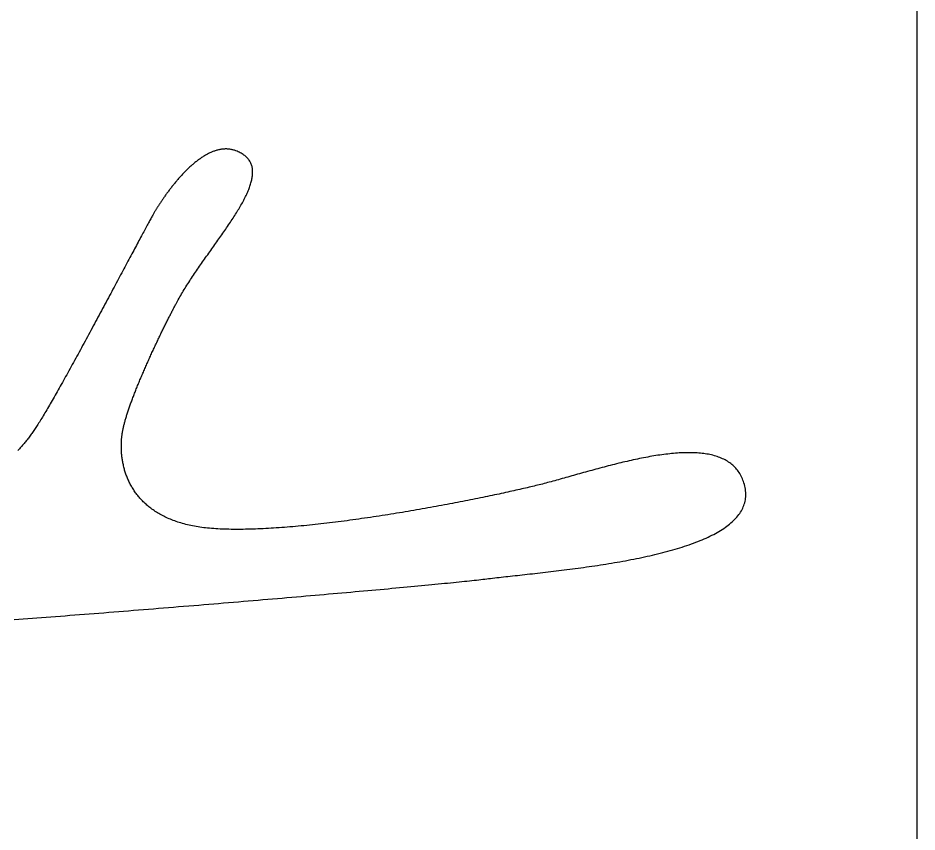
# Model space of a CAD drawing. Extents: x -220 to 640, y 0 to 300.
# Drawn here: x -64.38 to -20, y 173.14 to 213.33 of the extents above; entities that cross this region are included whole.
import ezdxf

# ---------------------------------------------------------------- set-up
doc = ezdxf.new("R2010")
doc.units = 0
doc.layers.get('0').update_dxf_attribs({"linetype": 'CONTINUOUS'})
doc.layers.add('FT_MACHINE', color=253, linetype='CONTINUOUS')

msp = doc.modelspace()

# ---------------------------------------------------------------- linework, layer by layer
for points in [[(-53.618, 206.769, 0), (-53.656, 206.783, 0), (-53.693, 206.796, 0), (-53.73, 206.807, 0), (-53.768, 206.817, 0), (-53.805, 206.826, 0), (-53.843, 206.834, 0), (-53.88, 206.841, 0), (-53.918, 206.847, 0), (-53.956, 206.852, 0), (-53.994, 206.855, 0), (-54.032, 206.858, 0), (-54.069, 206.86, 0), (-54.107, 206.86, 0), (-54.145, 206.86, 0), (-54.183, 206.859, 0), (-54.221, 206.857, 0), (-54.259, 206.853, 0), (-54.297, 206.849, 0), (-54.335, 206.844, 0), (-54.373, 206.838, 0), (-54.411, 206.831, 0), (-54.449, 206.824, 0), (-54.487, 206.815, 0), (-54.525, 206.806, 0), (-54.563, 206.795, 0), (-54.602, 206.784, 0), (-54.639, 206.772, 0), (-54.677, 206.759, 0), (-54.715, 206.746, 0), (-54.753, 206.731, 0), (-54.791, 206.716, 0), (-54.829, 206.7, 0), (-54.867, 206.684, 0), (-54.904, 206.667, 0), (-54.942, 206.649, 0), (-54.98, 206.63, 0), (-55.017, 206.611, 0), (-55.054, 206.59, 0), (-55.092, 206.57, 0), (-55.129, 206.548, 0), (-55.166, 206.526, 0), (-55.204, 206.504, 0), (-55.241, 206.481, 0), (-55.278, 206.457, 0), (-55.315, 206.433, 0), (-55.351, 206.408, 0), (-55.388, 206.382, 0), (-55.425, 206.356, 0), (-55.461, 206.33, 0), (-55.497, 206.303, 0), (-55.533, 206.275, 0), (-55.57, 206.247, 0), (-55.606, 206.219, 0), (-55.641, 206.19, 0), (-55.677, 206.161, 0), (-55.713, 206.131, 0), (-55.748, 206.101, 0), (-55.783, 206.07, 0), (-55.818, 206.039, 0), (-55.853, 206.008, 0), (-55.888, 205.976, 0), (-55.923, 205.944, 0), (-55.957, 205.912, 0), (-55.991, 205.88, 0), (-56.026, 205.847, 0), (-56.059, 205.813, 0), (-56.093, 205.78, 0), (-56.127, 205.746, 0), (-56.16, 205.712, 0), (-56.193, 205.678, 0), (-56.226, 205.643, 0), (-56.259, 205.609, 0), (-56.291, 205.574, 0), (-56.324, 205.539, 0), (-56.356, 205.504, 0), (-56.388, 205.468, 0), (-56.419, 205.433, 0), (-56.45, 205.397, 0), (-56.482, 205.361, 0), (-56.513, 205.325, 0), (-56.543, 205.29, 0), (-56.574, 205.254, 0), (-56.604, 205.217, 0), (-56.634, 205.181, 0), (-56.663, 205.145, 0), (-56.693, 205.109, 0), (-56.722, 205.073, 0), (-56.751, 205.037, 0), (-56.779, 205.001, 0), (-56.808, 204.965, 0), (-56.836, 204.929, 0), (-56.863, 204.893, 0), (-56.891, 204.857, 0), (-56.918, 204.821, 0), (-56.945, 204.785, 0), (-56.971, 204.75, 0), (-56.997, 204.714, 0), (-57.023, 204.679, 0), (-57.049, 204.644, 0), (-57.074, 204.609, 0), (-57.099, 204.574, 0), (-57.124, 204.539, 0), (-57.148, 204.505, 0), (-57.172, 204.471, 0), (-57.195, 204.437, 0), (-57.218, 204.403, 0), (-57.241, 204.37, 0), (-57.264, 204.337, 0), (-57.286, 204.304, 0), (-57.308, 204.271, 0), (-57.329, 204.239, 0), (-57.35, 204.207, 0), (-57.371, 204.176, 0), (-57.391, 204.144, 0), (-57.411, 204.114, 0), (-57.431, 204.083, 0), (-57.45, 204.053, 0), (-57.469, 204.024, 0), (-57.487, 203.994, 0), (-57.505, 203.966, 0), (-57.522, 203.938, 0), (-57.539, 203.91, 0), (-57.556, 203.882, 0), (-57.572, 203.856, 0), (-57.588, 203.829, 0), (-57.604, 203.804, 0), (-57.619, 203.778, 0)], [(-56.465, 199.418, 0), (-56.426, 199.488, 0), (-56.386, 199.559, 0), (-56.345, 199.63, 0), (-56.303, 199.702, 0), (-56.261, 199.773, 0), (-56.218, 199.844, 0), (-56.175, 199.916, 0), (-56.131, 199.987, 0), (-56.086, 200.059, 0), (-56.041, 200.131, 0), (-55.995, 200.203, 0), (-55.949, 200.275, 0), (-55.903, 200.347, 0), (-55.856, 200.419, 0), (-55.808, 200.491, 0), (-55.761, 200.563, 0), (-55.712, 200.635, 0), (-55.664, 200.707, 0), (-55.615, 200.779, 0), (-55.566, 200.852, 0), (-55.517, 200.924, 0), (-55.467, 200.996, 0), (-55.418, 201.068, 0), (-55.368, 201.14, 0), (-55.318, 201.212, 0), (-55.267, 201.284, 0), (-55.217, 201.356, 0), (-55.166, 201.428, 0), (-55.116, 201.5, 0), (-55.065, 201.571, 0), (-55.015, 201.643, 0), (-54.964, 201.714, 0), (-54.913, 201.786, 0), (-54.863, 201.857, 0), (-54.812, 201.928, 0), (-54.762, 201.999, 0), (-54.711, 202.07, 0), (-54.661, 202.141, 0), (-54.611, 202.211, 0), (-54.561, 202.281, 0), (-54.512, 202.352, 0), (-54.462, 202.422, 0), (-54.413, 202.491, 0), (-54.364, 202.561, 0), (-54.316, 202.63, 0), (-54.268, 202.699, 0), (-54.22, 202.768, 0), (-54.172, 202.837, 0), (-54.125, 202.905, 0), (-54.078, 202.973, 0), (-54.032, 203.041, 0), (-53.986, 203.109, 0), (-53.941, 203.176, 0), (-53.896, 203.243, 0), (-53.852, 203.31, 0), (-53.808, 203.376, 0), (-53.765, 203.443, 0), (-53.723, 203.508, 0), (-53.681, 203.574, 0), (-53.64, 203.639, 0), (-53.599, 203.704, 0), (-53.56, 203.768, 0), (-53.52, 203.832, 0), (-53.482, 203.896, 0), (-53.445, 203.959, 0), (-53.408, 204.022, 0), (-53.372, 204.084, 0), (-53.337, 204.146, 0), (-53.303, 204.208, 0), (-53.27, 204.269, 0), (-53.237, 204.33, 0), (-53.206, 204.39, 0), (-53.175, 204.45, 0), (-53.146, 204.509, 0), (-53.117, 204.568, 0), (-53.09, 204.627, 0), (-53.063, 204.685, 0), (-53.038, 204.742, 0), (-53.014, 204.799, 0), (-52.991, 204.855, 0), (-52.969, 204.911, 0), (-52.948, 204.967, 0), (-52.929, 205.022, 0), (-52.91, 205.076, 0), (-52.894, 205.13, 0), (-52.878, 205.183, 0), (-52.863, 205.235, 0), (-52.85, 205.287, 0), (-52.838, 205.339, 0), (-52.828, 205.389, 0), (-52.819, 205.44, 0), (-52.811, 205.489, 0), (-52.805, 205.538, 0), (-52.8, 205.587, 0), (-52.797, 205.634, 0), (-52.795, 205.681, 0), (-52.795, 205.728, 0), (-52.796, 205.773, 0), (-52.799, 205.818, 0), (-52.804, 205.863, 0), (-52.81, 205.906, 0), (-52.818, 205.949, 0), (-52.827, 205.992, 0), (-52.838, 206.033, 0), (-52.851, 206.074, 0), (-52.866, 206.114, 0), (-52.882, 206.153, 0), (-52.901, 206.192, 0), (-52.92, 206.229, 0), (-52.942, 206.266, 0), (-52.966, 206.303, 0), (-52.992, 206.338, 0), (-53.019, 206.373, 0), (-53.049, 206.407, 0), (-53.08, 206.44, 0), (-53.114, 206.472, 0), (-53.149, 206.503, 0), (-53.186, 206.534, 0), (-53.226, 206.563, 0), (-53.267, 206.592, 0), (-53.311, 206.62, 0), (-53.357, 206.647, 0), (-53.405, 206.674, 0), (-53.455, 206.699, 0), (-53.507, 206.723, 0), (-53.562, 206.747, 0), (-53.618, 206.769, 0)], [(-57.619, 203.778, 0), (-57.634, 203.752, 0), (-57.651, 203.724, 0), (-57.668, 203.693, 0), (-57.687, 203.659, 0), (-57.707, 203.624, 0), (-57.728, 203.586, 0), (-57.751, 203.546, 0), (-57.774, 203.504, 0), (-57.799, 203.46, 0), (-57.824, 203.414, 0), (-57.851, 203.365, 0), (-57.879, 203.315, 0), (-57.907, 203.263, 0), (-57.937, 203.208, 0), (-57.968, 203.152, 0), (-57.999, 203.094, 0), (-58.032, 203.034, 0), (-58.065, 202.972, 0), (-58.1, 202.908, 0), (-58.135, 202.843, 0), (-58.171, 202.776, 0), (-58.208, 202.707, 0), (-58.246, 202.637, 0), (-58.285, 202.565, 0), (-58.324, 202.491, 0), (-58.364, 202.416, 0), (-58.406, 202.339, 0), (-58.447, 202.261, 0), (-58.49, 202.182, 0), (-58.533, 202.101, 0), (-58.577, 202.019, 0), (-58.622, 201.935, 0), (-58.667, 201.85, 0), (-58.713, 201.764, 0), (-58.76, 201.677, 0), (-58.807, 201.588, 0), (-58.855, 201.498, 0), (-58.904, 201.408, 0), (-58.953, 201.316, 0), (-59.002, 201.223, 0), (-59.053, 201.129, 0), (-59.103, 201.034, 0), (-59.154, 200.938, 0), (-59.206, 200.841, 0), (-59.258, 200.744, 0), (-59.311, 200.645, 0), (-59.364, 200.546, 0), (-59.417, 200.446, 0), (-59.471, 200.345, 0), (-59.525, 200.243, 0), (-59.58, 200.141, 0), (-59.635, 200.039, 0), (-59.69, 199.935, 0), (-59.745, 199.831, 0), (-59.801, 199.727, 0), (-59.857, 199.622, 0), (-59.914, 199.517, 0), (-59.97, 199.411, 0), (-60.027, 199.305, 0), (-60.084, 199.198, 0), (-60.142, 199.091, 0), (-60.199, 198.984, 0), (-60.257, 198.877, 0), (-60.314, 198.769, 0), (-60.372, 198.662, 0), (-60.43, 198.554, 0), (-60.488, 198.446, 0), (-60.546, 198.338, 0), (-60.605, 198.23, 0), (-60.663, 198.122, 0), (-60.721, 198.014, 0), (-60.779, 197.906, 0), (-60.838, 197.798, 0), (-60.896, 197.69, 0), (-60.954, 197.583, 0), (-61.012, 197.475, 0), (-61.07, 197.368, 0), (-61.128, 197.262, 0), (-61.186, 197.155, 0), (-61.244, 197.049, 0), (-61.301, 196.944, 0), (-61.359, 196.838, 0), (-61.416, 196.734, 0), (-61.473, 196.629, 0), (-61.53, 196.526, 0), (-61.586, 196.422, 0), (-61.642, 196.32, 0), (-61.699, 196.218, 0), (-61.754, 196.116, 0), (-61.81, 196.016, 0), (-61.865, 195.916, 0), (-61.92, 195.817, 0), (-61.974, 195.719, 0), (-62.028, 195.621, 0), (-62.082, 195.525, 0), (-62.135, 195.429, 0), (-62.188, 195.335, 0), (-62.24, 195.241, 0), (-62.292, 195.148, 0), (-62.344, 195.057, 0), (-62.395, 194.966, 0), (-62.445, 194.877, 0), (-62.495, 194.789, 0), (-62.545, 194.702, 0), (-62.594, 194.616, 0), (-62.642, 194.531, 0), (-62.69, 194.448, 0), (-62.737, 194.366, 0), (-62.783, 194.286, 0), (-62.829, 194.207, 0), (-62.874, 194.129, 0), (-62.919, 194.053, 0), (-62.962, 193.978, 0), (-63.005, 193.905, 0), (-63.048, 193.833, 0), (-63.089, 193.763, 0), (-63.13, 193.695, 0), (-63.17, 193.629, 0), (-63.209, 193.564, 0), (-63.248, 193.501, 0), (-63.286, 193.439, 0), (-63.322, 193.38, 0), (-63.358, 193.322, 0), (-63.393, 193.267, 0), (-63.427, 193.213, 0), (-63.461, 193.161, 0), (-63.493, 193.111, 0)], [(-59.168, 193.147, 0), (-59.159, 193.186, 0), (-59.149, 193.226, 0), (-59.139, 193.266, 0), (-59.129, 193.306, 0), (-59.117, 193.348, 0), (-59.106, 193.389, 0), (-59.094, 193.432, 0), (-59.082, 193.475, 0), (-59.069, 193.518, 0), (-59.056, 193.562, 0), (-59.043, 193.606, 0), (-59.029, 193.651, 0), (-59.015, 193.697, 0), (-59.001, 193.743, 0), (-58.986, 193.789, 0), (-58.971, 193.836, 0), (-58.955, 193.883, 0), (-58.939, 193.931, 0), (-58.923, 193.979, 0), (-58.906, 194.028, 0), (-58.89, 194.077, 0), (-58.872, 194.126, 0), (-58.855, 194.176, 0), (-58.837, 194.226, 0), (-58.819, 194.276, 0), (-58.801, 194.327, 0), (-58.782, 194.378, 0), (-58.763, 194.43, 0), (-58.744, 194.481, 0), (-58.724, 194.534, 0), (-58.704, 194.586, 0), (-58.684, 194.639, 0), (-58.664, 194.692, 0), (-58.644, 194.745, 0), (-58.623, 194.798, 0), (-58.602, 194.852, 0), (-58.581, 194.906, 0), (-58.559, 194.96, 0), (-58.537, 195.015, 0), (-58.516, 195.07, 0), (-58.493, 195.124, 0), (-58.471, 195.179, 0), (-58.449, 195.235, 0), (-58.426, 195.29, 0), (-58.403, 195.345, 0), (-58.38, 195.401, 0), (-58.357, 195.457, 0), (-58.333, 195.513, 0), (-58.31, 195.569, 0), (-58.286, 195.625, 0), (-58.262, 195.681, 0), (-58.238, 195.737, 0), (-58.214, 195.794, 0), (-58.19, 195.85, 0), (-58.166, 195.907, 0), (-58.141, 195.963, 0), (-58.117, 196.02, 0), (-58.092, 196.076, 0), (-58.067, 196.133, 0), (-58.042, 196.189, 0), (-58.017, 196.246, 0), (-57.992, 196.302, 0), (-57.967, 196.359, 0), (-57.942, 196.415, 0), (-57.916, 196.471, 0), (-57.891, 196.528, 0), (-57.866, 196.584, 0), (-57.84, 196.64, 0), (-57.815, 196.696, 0), (-57.789, 196.752, 0), (-57.764, 196.808, 0), (-57.738, 196.863, 0), (-57.713, 196.919, 0), (-57.687, 196.974, 0), (-57.661, 197.029, 0), (-57.636, 197.084, 0), (-57.61, 197.139, 0), (-57.584, 197.194, 0), (-57.559, 197.248, 0), (-57.533, 197.303, 0), (-57.508, 197.357, 0), (-57.482, 197.41, 0), (-57.457, 197.464, 0), (-57.431, 197.517, 0), (-57.406, 197.57, 0), (-57.381, 197.623, 0), (-57.356, 197.675, 0), (-57.33, 197.728, 0), (-57.305, 197.779, 0), (-57.28, 197.831, 0), (-57.255, 197.882, 0), (-57.231, 197.933, 0), (-57.206, 197.984, 0), (-57.181, 198.034, 0), (-57.157, 198.083, 0), (-57.132, 198.133, 0), (-57.108, 198.182, 0), (-57.084, 198.23, 0), (-57.06, 198.279, 0), (-57.036, 198.326, 0), (-57.012, 198.374, 0), (-56.989, 198.421, 0), (-56.965, 198.467, 0), (-56.942, 198.513, 0), (-56.919, 198.559, 0), (-56.896, 198.604, 0), (-56.873, 198.648, 0), (-56.851, 198.692, 0), (-56.828, 198.736, 0), (-56.806, 198.778, 0), (-56.784, 198.821, 0), (-56.762, 198.863, 0), (-56.741, 198.904, 0), (-56.72, 198.945, 0), (-56.699, 198.985, 0), (-56.678, 199.024, 0), (-56.657, 199.063, 0), (-56.637, 199.102, 0), (-56.617, 199.14, 0), (-56.597, 199.177, 0), (-56.577, 199.213, 0), (-56.558, 199.249, 0), (-56.539, 199.284, 0), (-56.52, 199.318, 0), (-56.502, 199.352, 0), (-56.483, 199.385, 0), (-56.465, 199.418, 0)], [(-63.493, 193.111, 0), (-63.525, 193.062, 0), (-63.557, 193.014, 0), (-63.59, 192.966, 0), (-63.622, 192.918, 0), (-63.655, 192.87, 0), (-63.689, 192.823, 0), (-63.723, 192.776, 0), (-63.757, 192.729, 0), (-63.791, 192.683, 0), (-63.826, 192.636, 0), (-63.861, 192.59, 0), (-63.896, 192.545, 0), (-63.932, 192.499, 0), (-63.968, 192.454, 0), (-64.004, 192.409, 0), (-64.041, 192.364, 0), (-64.078, 192.319, 0), (-64.115, 192.275, 0), (-64.153, 192.231, 0), (-64.191, 192.187, 0), (-64.23, 192.144, 0), (-64.269, 192.1, 0), (-64.308, 192.057, 0), (-64.347, 192.014, 0), (-64.387, 191.971, 0)], [(-54.82, 188.126, 0), (-54.92, 188.134, 0), (-55.019, 188.144, 0), (-55.116, 188.154, 0), (-55.212, 188.166, 0), (-55.307, 188.178, 0), (-55.401, 188.191, 0), (-55.492, 188.205, 0), (-55.583, 188.221, 0), (-55.672, 188.237, 0), (-55.76, 188.254, 0), (-55.847, 188.272, 0), (-55.932, 188.29, 0), (-56.016, 188.31, 0), (-56.099, 188.33, 0), (-56.18, 188.352, 0), (-56.26, 188.374, 0), (-56.339, 188.397, 0), (-56.416, 188.421, 0), (-56.492, 188.445, 0), (-56.568, 188.471, 0), (-56.641, 188.497, 0), (-56.714, 188.524, 0), (-56.785, 188.551, 0), (-56.855, 188.579, 0), (-56.924, 188.609, 0), (-56.991, 188.638, 0), (-57.058, 188.669, 0), (-57.123, 188.7, 0), (-57.187, 188.732, 0), (-57.25, 188.764, 0), (-57.312, 188.797, 0), (-57.372, 188.831, 0), (-57.432, 188.865, 0), (-57.49, 188.9, 0), (-57.547, 188.936, 0), (-57.603, 188.972, 0), (-57.658, 189.009, 0), (-57.712, 189.046, 0), (-57.765, 189.084, 0), (-57.817, 189.122, 0), (-57.867, 189.161, 0), (-57.917, 189.201, 0), (-57.965, 189.241, 0), (-58.013, 189.281, 0), (-58.059, 189.322, 0), (-58.105, 189.363, 0), (-58.149, 189.405, 0), (-58.192, 189.448, 0), (-58.235, 189.49, 0), (-58.276, 189.533, 0), (-58.316, 189.577, 0), (-58.356, 189.621, 0), (-58.394, 189.665, 0), (-58.432, 189.71, 0), (-58.468, 189.755, 0), (-58.504, 189.8, 0), (-58.539, 189.846, 0), (-58.572, 189.892, 0), (-58.605, 189.938, 0), (-58.637, 189.985, 0), (-58.668, 190.032, 0), (-58.698, 190.079, 0), (-58.727, 190.126, 0), (-58.756, 190.174, 0), (-58.783, 190.222, 0), (-58.81, 190.27, 0), (-58.836, 190.318, 0), (-58.861, 190.367, 0), (-58.885, 190.415, 0), (-58.908, 190.464, 0), (-58.931, 190.513, 0), (-58.953, 190.563, 0), (-58.974, 190.612, 0), (-58.994, 190.661, 0), (-59.013, 190.711, 0), (-59.032, 190.761, 0), (-59.05, 190.811, 0), (-59.067, 190.86, 0), (-59.083, 190.91, 0), (-59.099, 190.96, 0), (-59.113, 191.01, 0), (-59.128, 191.06, 0), (-59.141, 191.11, 0), (-59.154, 191.161, 0), (-59.166, 191.211, 0), (-59.177, 191.261, 0), (-59.188, 191.311, 0), (-59.198, 191.361, 0), (-59.208, 191.411, 0), (-59.216, 191.46, 0), (-59.225, 191.51, 0), (-59.232, 191.56, 0), (-59.239, 191.609, 0), (-59.245, 191.659, 0), (-59.251, 191.708, 0), (-59.256, 191.757, 0), (-59.261, 191.807, 0), (-59.265, 191.855, 0), (-59.268, 191.904, 0), (-59.271, 191.953, 0), (-59.273, 192.001, 0), (-59.275, 192.049, 0), (-59.276, 192.097, 0), (-59.277, 192.145, 0), (-59.277, 192.192, 0), (-59.276, 192.239, 0), (-59.276, 192.286, 0), (-59.274, 192.333, 0), (-59.273, 192.379, 0), (-59.27, 192.425, 0), (-59.267, 192.47, 0), (-59.264, 192.516, 0), (-59.261, 192.561, 0), (-59.257, 192.605, 0), (-59.252, 192.65, 0), (-59.247, 192.693, 0), (-59.242, 192.737, 0), (-59.236, 192.78, 0), (-59.23, 192.823, 0), (-59.224, 192.865, 0), (-59.217, 192.907, 0), (-59.21, 192.948, 0), (-59.202, 192.989, 0), (-59.194, 193.029, 0), (-59.186, 193.069, 0), (-59.177, 193.108, 0), (-59.168, 193.147, 0)], [(-28.488, 190.144, 0), (-28.505, 190.222, 0), (-28.524, 190.299, 0), (-28.545, 190.373, 0), (-28.568, 190.445, 0), (-28.593, 190.515, 0), (-28.62, 190.583, 0), (-28.649, 190.648, 0), (-28.68, 190.712, 0), (-28.713, 190.774, 0), (-28.747, 190.834, 0), (-28.784, 190.892, 0), (-28.822, 190.948, 0), (-28.862, 191.002, 0), (-28.904, 191.054, 0), (-28.948, 191.105, 0), (-28.993, 191.153, 0), (-29.04, 191.2, 0), (-29.088, 191.245, 0), (-29.139, 191.288, 0), (-29.191, 191.33, 0), (-29.244, 191.369, 0), (-29.299, 191.407, 0), (-29.356, 191.444, 0), (-29.414, 191.478, 0), (-29.474, 191.511, 0), (-29.535, 191.543, 0), (-29.597, 191.572, 0), (-29.661, 191.601, 0), (-29.726, 191.627, 0), (-29.793, 191.652, 0), (-29.861, 191.676, 0), (-29.93, 191.698, 0), (-30.001, 191.719, 0), (-30.073, 191.738, 0), (-30.146, 191.756, 0), (-30.221, 191.772, 0), (-30.296, 191.787, 0), (-30.373, 191.801, 0), (-30.451, 191.813, 0), (-30.529, 191.825, 0), (-30.61, 191.834, 0), (-30.691, 191.843, 0), (-30.773, 191.85, 0), (-30.856, 191.856, 0), (-30.94, 191.861, 0), (-31.025, 191.864, 0), (-31.111, 191.867, 0), (-31.198, 191.868, 0), (-31.286, 191.868, 0), (-31.375, 191.868, 0), (-31.464, 191.866, 0), (-31.555, 191.863, 0), (-31.646, 191.859, 0), (-31.738, 191.854, 0), (-31.831, 191.848, 0), (-31.924, 191.841, 0), (-32.018, 191.833, 0), (-32.113, 191.824, 0), (-32.208, 191.814, 0), (-32.304, 191.803, 0), (-32.401, 191.792, 0), (-32.498, 191.78, 0), (-32.595, 191.767, 0), (-32.694, 191.753, 0), (-32.792, 191.738, 0), (-32.891, 191.723, 0), (-32.991, 191.706, 0), (-33.091, 191.69, 0), (-33.191, 191.672, 0), (-33.292, 191.654, 0), (-33.393, 191.635, 0), (-33.495, 191.616, 0), (-33.596, 191.596, 0), (-33.698, 191.575, 0), (-33.8, 191.554, 0), (-33.903, 191.532, 0), (-34.005, 191.51, 0), (-34.108, 191.487, 0), (-34.211, 191.464, 0), (-34.314, 191.441, 0), (-34.417, 191.417, 0), (-34.52, 191.392, 0), (-34.623, 191.368, 0), (-34.726, 191.343, 0), (-34.83, 191.317, 0), (-34.933, 191.291, 0), (-35.036, 191.265, 0), (-35.139, 191.239, 0), (-35.242, 191.213, 0), (-35.344, 191.186, 0), (-35.447, 191.159, 0), (-35.549, 191.132, 0), (-35.651, 191.104, 0), (-35.753, 191.077, 0), (-35.855, 191.05, 0), (-35.956, 191.022, 0), (-36.057, 190.994, 0), (-36.158, 190.967, 0), (-36.258, 190.939, 0), (-36.358, 190.911, 0), (-36.458, 190.883, 0), (-36.557, 190.856, 0), (-36.656, 190.828, 0), (-36.754, 190.8, 0), (-36.852, 190.773, 0), (-36.949, 190.746, 0), (-37.045, 190.718, 0), (-37.141, 190.691, 0), (-37.236, 190.665, 0), (-37.331, 190.638, 0), (-37.425, 190.612, 0), (-37.519, 190.586, 0), (-37.611, 190.56, 0), (-37.703, 190.534, 0), (-37.794, 190.509, 0), (-37.885, 190.484, 0), (-37.974, 190.46, 0), (-38.063, 190.436, 0), (-38.151, 190.412, 0), (-38.237, 190.389, 0), (-38.323, 190.366, 0), (-38.408, 190.344, 0), (-38.493, 190.322, 0), (-38.576, 190.301, 0), (-38.658, 190.28, 0), (-38.739, 190.26, 0), (-38.819, 190.24, 0)], [(-38.819, 190.24, 0), (-38.899, 190.221, 0), (-38.981, 190.201, 0), (-39.066, 190.181, 0), (-39.151, 190.161, 0), (-39.239, 190.14, 0), (-39.328, 190.119, 0), (-39.419, 190.098, 0), (-39.512, 190.077, 0), (-39.606, 190.055, 0), (-39.702, 190.033, 0), (-39.799, 190.011, 0), (-39.898, 189.989, 0), (-39.999, 189.967, 0), (-40.101, 189.944, 0), (-40.205, 189.921, 0), (-40.31, 189.898, 0), (-40.416, 189.875, 0), (-40.524, 189.851, 0), (-40.634, 189.828, 0), (-40.744, 189.804, 0), (-40.856, 189.78, 0), (-40.969, 189.756, 0), (-41.084, 189.732, 0), (-41.2, 189.708, 0), (-41.317, 189.684, 0), (-41.435, 189.66, 0), (-41.554, 189.635, 0), (-41.675, 189.611, 0), (-41.797, 189.586, 0), (-41.919, 189.561, 0), (-42.043, 189.536, 0), (-42.168, 189.512, 0), (-42.294, 189.487, 0), (-42.42, 189.462, 0), (-42.548, 189.437, 0), (-42.677, 189.412, 0), (-42.807, 189.387, 0), (-42.937, 189.362, 0), (-43.068, 189.337, 0), (-43.2, 189.312, 0), (-43.333, 189.287, 0), (-43.467, 189.262, 0), (-43.602, 189.238, 0), (-43.737, 189.213, 0), (-43.873, 189.188, 0), (-44.009, 189.163, 0), (-44.146, 189.139, 0), (-44.284, 189.114, 0), (-44.422, 189.09, 0), (-44.561, 189.065, 0), (-44.7, 189.041, 0), (-44.84, 189.017, 0), (-44.981, 188.993, 0), (-45.122, 188.969, 0), (-45.263, 188.946, 0), (-45.405, 188.922, 0), (-45.547, 188.899, 0), (-45.689, 188.875, 0), (-45.832, 188.852, 0), (-45.975, 188.829, 0), (-46.118, 188.806, 0), (-46.261, 188.784, 0), (-46.405, 188.762, 0), (-46.549, 188.739, 0), (-46.693, 188.718, 0), (-46.837, 188.696, 0), (-46.981, 188.674, 0), (-47.126, 188.653, 0), (-47.27, 188.632, 0), (-47.414, 188.612, 0), (-47.559, 188.591, 0), (-47.703, 188.571, 0), (-47.847, 188.551, 0), (-47.992, 188.531, 0), (-48.136, 188.512, 0), (-48.28, 188.493, 0), (-48.424, 188.475, 0), (-48.567, 188.456, 0), (-48.711, 188.438, 0), (-48.854, 188.421, 0), (-48.997, 188.403, 0), (-49.139, 188.386, 0), (-49.282, 188.37, 0), (-49.424, 188.354, 0), (-49.565, 188.338, 0), (-49.706, 188.322, 0), (-49.847, 188.307, 0), (-49.987, 188.293, 0), (-50.127, 188.278, 0), (-50.267, 188.265, 0), (-50.405, 188.251, 0), (-50.544, 188.238, 0), (-50.681, 188.226, 0), (-50.818, 188.214, 0), (-50.954, 188.202, 0), (-51.09, 188.191, 0), (-51.225, 188.181, 0), (-51.359, 188.17, 0), (-51.493, 188.161, 0), (-51.626, 188.152, 0), (-51.758, 188.143, 0), (-51.889, 188.135, 0), (-52.019, 188.127, 0), (-52.148, 188.12, 0), (-52.277, 188.114, 0), (-52.404, 188.108, 0), (-52.531, 188.103, 0), (-52.657, 188.098, 0), (-52.781, 188.094, 0), (-52.905, 188.09, 0), (-53.027, 188.087, 0), (-53.148, 188.085, 0), (-53.269, 188.083, 0), (-53.388, 188.081, 0), (-53.506, 188.081, 0), (-53.623, 188.081, 0), (-53.738, 188.082, 0), (-53.852, 188.083, 0), (-53.965, 188.085, 0), (-54.077, 188.088, 0), (-54.187, 188.091, 0), (-54.296, 188.095, 0), (-54.404, 188.1, 0), (-54.51, 188.105, 0), (-54.615, 188.111, 0), (-54.718, 188.118, 0), (-54.82, 188.126, 0)], [(-41.149, 185.651, 0), (-41.05, 185.663, 0), (-40.948, 185.675, 0), (-40.845, 185.687, 0), (-40.74, 185.699, 0), (-40.633, 185.712, 0), (-40.525, 185.724, 0), (-40.415, 185.736, 0), (-40.304, 185.749, 0), (-40.191, 185.761, 0), (-40.077, 185.774, 0), (-39.961, 185.787, 0), (-39.844, 185.8, 0), (-39.725, 185.813, 0), (-39.605, 185.826, 0), (-39.484, 185.839, 0), (-39.362, 185.853, 0), (-39.239, 185.867, 0), (-39.114, 185.88, 0), (-38.989, 185.895, 0), (-38.862, 185.909, 0), (-38.735, 185.923, 0), (-38.606, 185.938, 0), (-38.477, 185.953, 0), (-38.346, 185.968, 0), (-38.215, 185.983, 0), (-38.084, 185.999, 0), (-37.951, 186.014, 0), (-37.818, 186.031, 0), (-37.684, 186.047, 0), (-37.549, 186.063, 0), (-37.414, 186.08, 0), (-37.279, 186.097, 0), (-37.143, 186.115, 0), (-37.007, 186.133, 0), (-36.87, 186.151, 0), (-36.733, 186.169, 0), (-36.595, 186.188, 0), (-36.458, 186.207, 0), (-36.32, 186.226, 0), (-36.182, 186.246, 0), (-36.044, 186.266, 0), (-35.905, 186.286, 0), (-35.767, 186.307, 0), (-35.629, 186.328, 0), (-35.491, 186.349, 0), (-35.353, 186.371, 0), (-35.215, 186.393, 0), (-35.077, 186.416, 0), (-34.94, 186.439, 0), (-34.802, 186.463, 0), (-34.666, 186.487, 0), (-34.529, 186.511, 0), (-34.393, 186.536, 0), (-34.257, 186.561, 0), (-34.122, 186.587, 0), (-33.987, 186.613, 0), (-33.853, 186.64, 0), (-33.72, 186.667, 0), (-33.587, 186.695, 0), (-33.455, 186.723, 0), (-33.324, 186.752, 0), (-33.193, 186.781, 0), (-33.063, 186.81, 0), (-32.934, 186.841, 0), (-32.807, 186.871, 0), (-32.68, 186.903, 0), (-32.554, 186.935, 0), (-32.429, 186.967, 0), (-32.305, 187, 0), (-32.182, 187.033, 0), (-32.061, 187.068, 0), (-31.941, 187.102, 0), (-31.822, 187.138, 0), (-31.704, 187.174, 0), (-31.588, 187.21, 0), (-31.473, 187.247, 0), (-31.36, 187.285, 0), (-31.248, 187.323, 0), (-31.137, 187.363, 0), (-31.028, 187.402, 0), (-30.921, 187.443, 0), (-30.816, 187.484, 0), (-30.712, 187.525, 0), (-30.61, 187.568, 0), (-30.509, 187.611, 0), (-30.411, 187.655, 0), (-30.314, 187.699, 0), (-30.22, 187.744, 0), (-30.127, 187.79, 0), (-30.036, 187.837, 0), (-29.948, 187.884, 0), (-29.861, 187.932, 0), (-29.777, 187.981, 0), (-29.694, 188.031, 0), (-29.614, 188.081, 0), (-29.537, 188.132, 0), (-29.461, 188.184, 0), (-29.388, 188.237, 0), (-29.317, 188.291, 0), (-29.249, 188.345, 0), (-29.183, 188.4, 0), (-29.12, 188.456, 0), (-29.059, 188.513, 0), (-29.002, 188.57, 0), (-28.946, 188.629, 0), (-28.893, 188.688, 0), (-28.843, 188.748, 0), (-28.796, 188.809, 0), (-28.752, 188.871, 0), (-28.711, 188.934, 0), (-28.672, 188.998, 0), (-28.637, 189.062, 0), (-28.604, 189.128, 0), (-28.575, 189.194, 0), (-28.548, 189.262, 0), (-28.525, 189.33, 0), (-28.505, 189.399, 0), (-28.488, 189.469, 0), (-28.474, 189.54, 0), (-28.464, 189.612, 0), (-28.457, 189.685, 0), (-28.453, 189.759, 0), (-28.453, 189.834, 0), (-28.457, 189.91, 0), (-28.463, 189.987, 0), (-28.474, 190.065, 0), (-28.488, 190.144, 0)], [(-64.562, 183.629, 0), (-64.342, 183.645, 0), (-64.119, 183.662, 0), (-63.895, 183.679, 0), (-63.669, 183.696, 0), (-63.443, 183.714, 0), (-63.214, 183.731, 0), (-62.984, 183.749, 0), (-62.753, 183.766, 0), (-62.521, 183.784, 0), (-62.287, 183.802, 0), (-62.053, 183.82, 0), (-61.817, 183.839, 0), (-61.58, 183.857, 0), (-61.342, 183.876, 0), (-61.103, 183.894, 0), (-60.863, 183.913, 0), (-60.623, 183.932, 0), (-60.381, 183.951, 0), (-60.139, 183.97, 0), (-59.896, 183.989, 0), (-59.652, 184.009, 0), (-59.408, 184.028, 0), (-59.163, 184.048, 0), (-58.918, 184.067, 0), (-58.672, 184.087, 0), (-58.426, 184.107, 0), (-58.18, 184.127, 0), (-57.933, 184.146, 0), (-57.686, 184.166, 0), (-57.439, 184.186, 0), (-57.191, 184.206, 0), (-56.944, 184.227, 0), (-56.696, 184.247, 0), (-56.449, 184.267, 0), (-56.201, 184.287, 0), (-55.953, 184.307, 0), (-55.706, 184.328, 0), (-55.459, 184.348, 0), (-55.212, 184.368, 0), (-54.966, 184.389, 0), (-54.719, 184.409, 0), (-54.474, 184.43, 0), (-54.228, 184.45, 0), (-53.983, 184.47, 0), (-53.739, 184.491, 0), (-53.495, 184.511, 0), (-53.252, 184.532, 0), (-53.01, 184.552, 0), (-52.768, 184.572, 0), (-52.527, 184.593, 0), (-52.287, 184.613, 0), (-52.048, 184.633, 0), (-51.81, 184.654, 0), (-51.572, 184.674, 0), (-51.336, 184.694, 0), (-51.101, 184.714, 0), (-50.867, 184.734, 0), (-50.635, 184.754, 0), (-50.403, 184.774, 0), (-50.173, 184.794, 0), (-49.944, 184.814, 0), (-49.717, 184.834, 0), (-49.491, 184.853, 0), (-49.266, 184.873, 0), (-49.043, 184.893, 0), (-48.822, 184.912, 0), (-48.602, 184.931, 0), (-48.385, 184.951, 0), (-48.168, 184.97, 0), (-47.954, 184.989, 0), (-47.741, 185.008, 0), (-47.531, 185.026, 0), (-47.322, 185.045, 0), (-47.115, 185.064, 0), (-46.91, 185.082, 0), (-46.708, 185.101, 0), (-46.508, 185.119, 0), (-46.309, 185.137, 0), (-46.113, 185.155, 0), (-45.92, 185.173, 0), (-45.728, 185.19, 0), (-45.539, 185.208, 0), (-45.353, 185.225, 0), (-45.169, 185.242, 0), (-44.988, 185.259, 0), (-44.809, 185.276, 0), (-44.633, 185.293, 0), (-44.459, 185.309, 0), (-44.289, 185.325, 0), (-44.121, 185.341, 0), (-43.956, 185.357, 0), (-43.794, 185.373, 0), (-43.635, 185.389, 0), (-43.478, 185.404, 0), (-43.325, 185.419, 0), (-43.175, 185.434, 0), (-43.029, 185.449, 0), (-42.885, 185.463, 0), (-42.745, 185.477, 0), (-42.608, 185.491, 0), (-42.474, 185.505, 0), (-42.343, 185.519, 0), (-42.217, 185.532, 0), (-42.093, 185.545, 0), (-41.974, 185.558, 0), (-41.857, 185.571, 0), (-41.745, 185.583, 0), (-41.636, 185.595, 0), (-41.531, 185.607, 0), (-41.43, 185.618, 0), (-41.332, 185.63, 0), (-41.239, 185.641, 0), (-41.149, 185.651, 0)]]:
    msp.add_polyline3d(points)
at = {"layer": 'FT_MACHINE'}
msp.add_lwpolyline([(-220, 0), (-20, 0), (-20, 300), (-220, 300)], close=True, dxfattribs=at)

doc.saveas('drawing.dxf')
